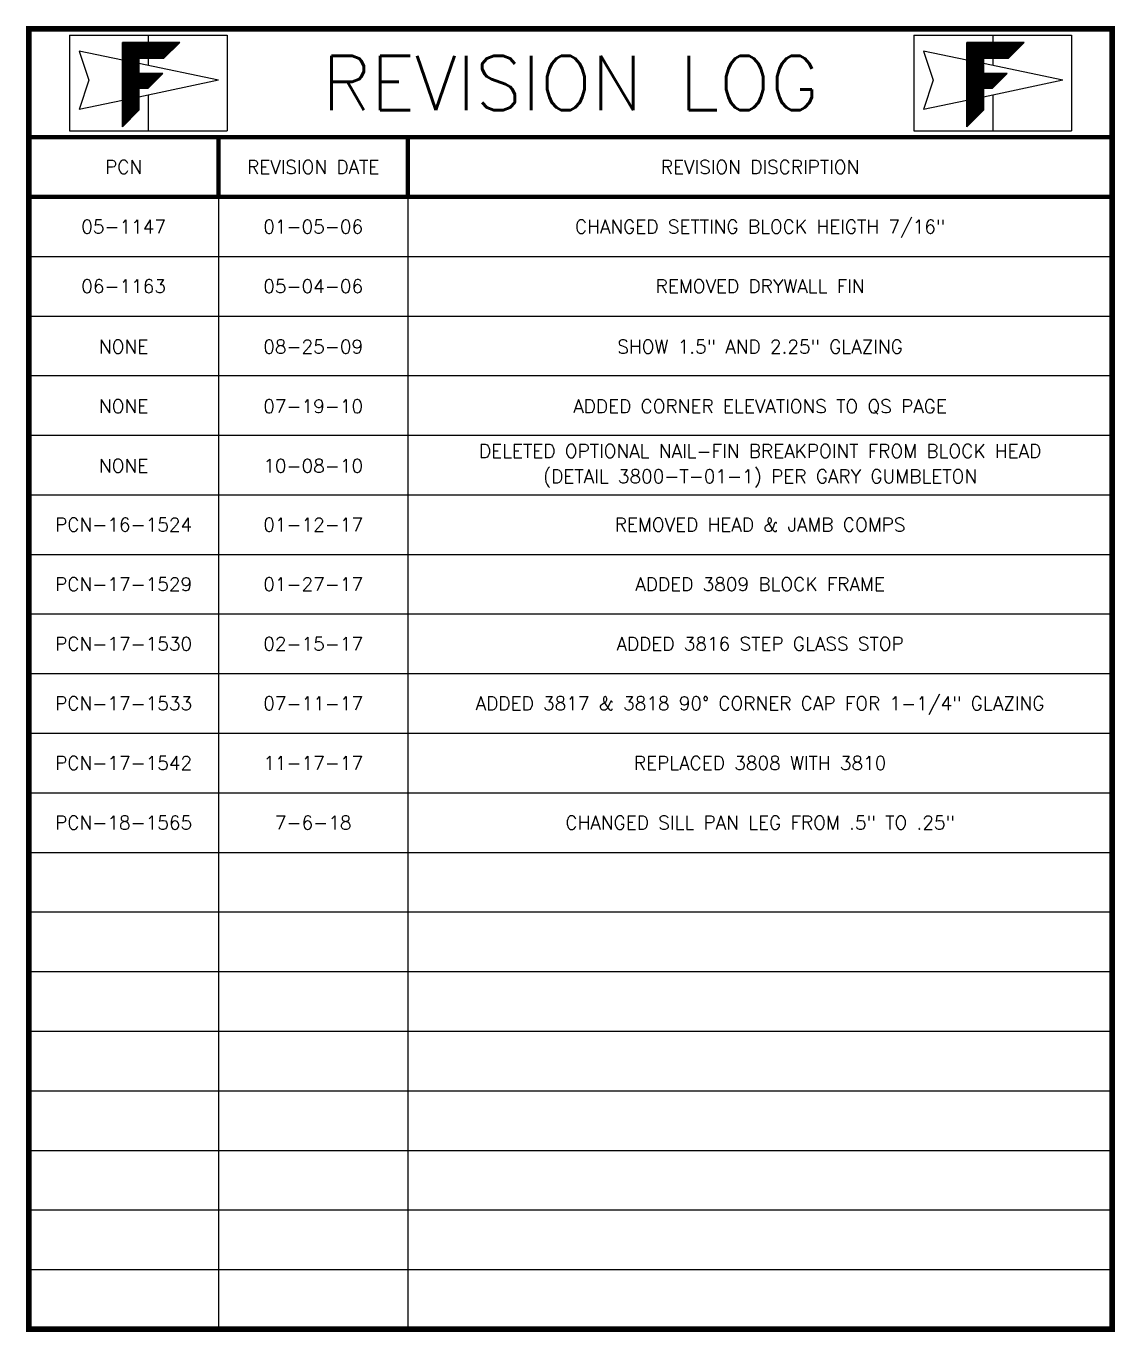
# Model space of a CAD drawing. Extents: x -23 to 190, y -172 to 85.
# Drawn here: x 24.04 to 44.14, y 4.99 to 29.09 of the extents above; entities that cross this region are included whole.
import ezdxf
from ezdxf.enums import TextEntityAlignment as Align

# ---------------------------------------------------------------- set-up
doc = ezdxf.new("R2010")
doc.units = 0
doc.header["$MEASUREMENT"] = 0
doc.layers.get('0').update_dxf_attribs({"linetype": 'CONTINUOUS'})
doc.layers.add('REVISION LOG', color=7, linetype='CONTINUOUS')
doc.styles.get("Standard").update_dxf_attribs({"font": 'simplex.shx'})

# ---------------------------------------------------------------- blocks, each defined once
blk = doc.blocks.new('*X23')
at = {"color": 0}
for p, q in [((7.2329, 10.2346), (7.4628, 10.4645)), ((7.2329, 10.2452), (7.4522, 10.4645)), ((7.2329, 10.2558), (7.4416, 10.4645)), ((7.2329, 10.2664), (7.431, 10.4645)), ((7.2329, 10.277), (7.4204, 10.4645)), ((7.2329, 10.2876), (7.4098, 10.4645)), ((7.2329, 10.2982), (7.3992, 10.4645)), ((7.2329, 10.3089), (7.3886, 10.4645)), ((7.2329, 10.3195), (7.378, 10.4645)), ((7.2329, 10.3301), (7.3674, 10.4645)), ((7.2329, 10.3407), (7.3568, 10.4645)), ((7.2329, 10.3513), (7.3462, 10.4645)), ((7.2329, 10.3619), (7.3356, 10.4645)), ((7.2329, 10.3725), (7.325, 10.4645)), ((7.2329, 10.3831), (7.3143, 10.4645)), ((7.2329, 10.3937), (7.3037, 10.4645)), ((7.2329, 10.4043), (7.2931, 10.4645)), ((7.2329, 10.4149), (7.2825, 10.4645)), ((7.2329, 10.4255), (7.2719, 10.4645)), ((7.2329, 10.4361), (7.2613, 10.4645)), ((7.2329, 10.4467), (7.2507, 10.4645)), ((7.2329, 10.4573), (7.2401, 10.4645)), ((7.3549, 10.3369), (7.2329, 10.4589)), ((7.3549, 10.3263), (7.2329, 10.4483)), ((7.3549, 10.3157), (7.2329, 10.4377)), ((7.3549, 10.3051), (7.2329, 10.4271)), ((7.3549, 10.2945), (7.2329, 10.4164)), ((7.3549, 10.3475), (7.2379, 10.4645)), ((7.3646, 10.3484), (7.2485, 10.4645)), ((7.3752, 10.3484), (7.2591, 10.4645)), ((7.3858, 10.3484), (7.2697, 10.4645)), ((7.3965, 10.3484), (7.2803, 10.4645)), ((7.4071, 10.3484), (7.2909, 10.4645)), ((7.4177, 10.3484), (7.3015, 10.4645)), ((7.4283, 10.3484), (7.3122, 10.4645)), ((7.4389, 10.3484), (7.3228, 10.4645)), ((7.4495, 10.3484), (7.3334, 10.4645)), ((7.4601, 10.3484), (7.344, 10.4645)), ((7.4707, 10.3484), (7.3546, 10.4645)), ((7.3573, 10.3484), (7.4734, 10.4645)), ((7.4813, 10.3484), (7.3652, 10.4645)), ((7.3679, 10.3484), (7.4841, 10.4645)), ((7.4919, 10.3484), (7.3758, 10.4645)), ((7.3785, 10.3484), (7.4947, 10.4645)), ((7.5025, 10.3484), (7.3864, 10.4645)), ((7.3892, 10.3484), (7.5053, 10.4645)), ((7.5131, 10.3484), (7.397, 10.4645)), ((7.3998, 10.3484), (7.5159, 10.4645)), ((7.5237, 10.3484), (7.4076, 10.4645)), ((7.4104, 10.3484), (7.5265, 10.4645)), ((7.5343, 10.3484), (7.4182, 10.4645)), ((7.421, 10.3484), (7.5371, 10.4645)), ((7.5422, 10.3511), (7.4288, 10.4645)), ((7.4316, 10.3484), (7.5477, 10.4645)), ((7.5476, 10.3564), (7.4394, 10.4645)), ((7.4422, 10.3484), (7.5583, 10.4645)), ((7.5529, 10.3617), (7.45, 10.4645)), ((7.4528, 10.3484), (7.5689, 10.4645)), ((7.5582, 10.367), (7.4606, 10.4645)), ((7.4634, 10.3484), (7.5795, 10.4645)), ((7.5635, 10.3723), (7.4713, 10.4645)), ((7.474, 10.3484), (7.5901, 10.4645)), ((7.5688, 10.3776), (7.4819, 10.4645)), ((7.4846, 10.3484), (7.6007, 10.4645)), ((7.5741, 10.3829), (7.4925, 10.4645)), ((7.4952, 10.3484), (7.6113, 10.4645)), ((7.5794, 10.3882), (7.5031, 10.4645)), ((7.5058, 10.3484), (7.6219, 10.4645)), ((7.5847, 10.3935), (7.5137, 10.4645)), ((7.5164, 10.3484), (7.6325, 10.4645)), ((7.59, 10.3988), (7.5243, 10.4645)), ((7.527, 10.3484), (7.6432, 10.4645)), ((7.5953, 10.4041), (7.5349, 10.4645)), ((7.5376, 10.3484), (7.6538, 10.4645)), ((7.6006, 10.4094), (7.5455, 10.4645)), ((7.6059, 10.4147), (7.5561, 10.4645)), ((7.6112, 10.42), (7.5667, 10.4645)), ((7.6165, 10.4253), (7.5773, 10.4645)), ((7.6218, 10.4306), (7.5879, 10.4645)), ((7.6271, 10.4359), (7.5985, 10.4645)), ((7.6324, 10.4412), (7.6091, 10.4645)), ((7.6377, 10.4465), (7.6197, 10.4645)), ((7.643, 10.4519), (7.6304, 10.4645)), ((7.6483, 10.4572), (7.641, 10.4645)), ((7.6536, 10.4625), (7.6516, 10.4645)), ((7.3549, 10.2839), (7.2329, 10.4058)), ((7.3549, 10.2733), (7.2329, 10.3952)), ((7.3549, 10.2627), (7.2329, 10.3846)), ((7.3549, 10.2521), (7.2329, 10.374)), ((7.3549, 10.2415), (7.2329, 10.3634)), ((7.4404, 10.1454), (7.2329, 10.3528)), ((7.2329, 10.224), (7.3549, 10.3459)), ((7.4351, 10.1401), (7.2329, 10.3422)), ((7.2329, 10.2134), (7.3549, 10.3353)), ((7.4298, 10.1348), (7.2329, 10.3316)), ((7.2329, 10.2028), (7.3549, 10.3247)), ((7.4245, 10.1295), (7.2329, 10.321)), ((7.2329, 10.1922), (7.3549, 10.3141)), ((7.4159, 10.1274), (7.2329, 10.3104)), ((7.2329, 10.1816), (7.3549, 10.3035)), ((7.4053, 10.1274), (7.2329, 10.2998)), ((7.2329, 10.171), (7.3549, 10.2929)), ((7.3947, 10.1274), (7.2329, 10.2892)), ((7.2329, 10.1604), (7.3549, 10.2823)), ((7.3841, 10.1274), (7.2329, 10.2786)), ((7.2329, 10.1498), (7.3549, 10.2717)), ((7.3735, 10.1274), (7.2329, 10.268)), ((7.2329, 10.1391), (7.3549, 10.2611)), ((7.3629, 10.1274), (7.2329, 10.2574)), ((7.2329, 10.1285), (7.3549, 10.2505)), ((7.3549, 10.1248), (7.2329, 10.2467)), ((7.2329, 10.1179), (7.3549, 10.2399)), ((7.3549, 10.1142), (7.2329, 10.2361)), ((7.2329, 10.0119), (7.4571, 10.236)), ((7.2329, 10.0225), (7.4465, 10.236)), ((7.2329, 10.0331), (7.4359, 10.236)), ((7.2329, 10.0437), (7.4253, 10.236)), ((7.2329, 10.0543), (7.4147, 10.236)), ((7.2329, 10.0649), (7.4041, 10.236)), ((7.2329, 10.0755), (7.3935, 10.236)), ((7.2329, 10.0861), (7.3828, 10.236)), ((7.2329, 10.0967), (7.3722, 10.236)), ((7.2329, 10.1073), (7.3616, 10.236)), ((7.3549, 10.1036), (7.2329, 10.2255)), ((7.3591, 10.1274), (7.4677, 10.236)), ((7.4457, 10.1507), (7.3603, 10.236)), ((7.3697, 10.1274), (7.4783, 10.236)), ((7.451, 10.156), (7.3709, 10.236)), ((7.3803, 10.1274), (7.4889, 10.236)), ((7.4563, 10.1613), (7.3815, 10.236)), ((7.3909, 10.1274), (7.4995, 10.236)), ((7.4616, 10.1666), (7.3921, 10.236)), ((7.4015, 10.1274), (7.5101, 10.236)), ((7.4669, 10.1719), (7.4028, 10.236)), ((7.4121, 10.1274), (7.5207, 10.236)), ((7.4722, 10.1772), (7.4134, 10.236)), ((7.4775, 10.1825), (7.424, 10.236)), ((7.4828, 10.1878), (7.4346, 10.236)), ((7.4881, 10.1931), (7.4452, 10.236)), ((7.4934, 10.1984), (7.4558, 10.236)), ((7.4987, 10.2037), (7.4664, 10.236)), ((7.504, 10.209), (7.477, 10.236)), ((7.5093, 10.2143), (7.4876, 10.236)), ((7.5146, 10.2196), (7.4982, 10.236)), ((7.5199, 10.2249), (7.5088, 10.236)), ((7.5252, 10.2302), (7.5194, 10.236)), ((7.5305, 10.2355), (7.53, 10.236)), ((7.3549, 10.093), (7.2329, 10.2149)), ((7.3549, 10.0824), (7.2329, 10.2043)), ((7.3549, 10.0718), (7.2329, 10.1937)), ((7.3549, 10.0612), (7.2329, 10.1831)), ((7.3549, 10.0506), (7.2329, 10.1725)), ((7.3549, 10.0399), (7.2329, 10.1619)), ((7.3549, 10.0293), (7.2329, 10.1513)), ((7.3549, 10.0187), (7.2329, 10.1407)), ((7.3549, 10.0081), (7.2329, 10.1301)), ((7.2329, 10.0013), (7.3549, 10.1232)), ((7.3549, 9.9975), (7.2329, 10.1195)), ((7.2329, 9.9907), (7.3549, 10.1126)), ((7.3549, 9.9869), (7.2329, 10.1089)), ((7.2329, 9.98), (7.3549, 10.102)), ((7.3549, 9.9763), (7.2329, 10.0983)), ((7.2329, 9.9694), (7.3549, 10.0914)), ((7.3549, 9.9657), (7.2329, 10.0876)), ((7.2329, 9.9588), (7.3549, 10.0808)), ((7.3501, 9.9599), (7.2329, 10.077)), ((7.2329, 9.9482), (7.3549, 10.0702)), ((7.3448, 9.9546), (7.2329, 10.0664)), ((7.2329, 9.9376), (7.3549, 10.0596)), ((7.3395, 9.9493), (7.2329, 10.0558)), ((7.2329, 9.927), (7.3549, 10.049)), ((7.3342, 9.944), (7.2329, 10.0452)), ((7.2329, 9.9164), (7.3549, 10.0383)), ((7.3289, 9.9387), (7.2329, 10.0346)), ((7.2329, 9.9058), (7.3549, 10.0277)), ((7.3236, 9.9334), (7.2329, 10.024)), ((7.2329, 9.8952), (7.3549, 10.0171)), ((7.3183, 9.9281), (7.2329, 10.0134)), ((7.2329, 9.8846), (7.3549, 10.0065)), ((7.313, 9.9228), (7.2329, 10.0028)), ((7.2329, 9.874), (7.3549, 9.9959)), ((7.3077, 9.9175), (7.2329, 9.9922)), ((7.2329, 9.8634), (7.3549, 9.9853)), ((7.3024, 9.9122), (7.2329, 9.9816)), ((7.2329, 9.8528), (7.3549, 9.9747)), ((7.2971, 9.9069), (7.2329, 9.971)), ((7.2918, 9.9015), (7.2329, 9.9604)), ((7.2865, 9.8962), (7.2329, 9.9498)), ((7.2811, 9.8909), (7.2329, 9.9392)), ((7.2758, 9.8856), (7.2329, 9.9285)), ((7.2705, 9.8803), (7.2329, 9.9179)), ((7.2652, 9.875), (7.2329, 9.9073)), ((7.2599, 9.8697), (7.2329, 9.8967)), ((7.2546, 9.8644), (7.2329, 9.8861)), ((7.2493, 9.8591), (7.2329, 9.8755)), ((7.244, 9.8538), (7.2329, 9.8649)), ((7.2387, 9.8485), (7.2329, 9.8543)), ((7.2334, 9.8432), (7.2329, 9.8437))]:
    blk.add_line(p, q, dxfattribs=at)

msp = doc.modelspace()

# ---------------------------------------------------------------- linework, layer by layer
at = {"layer": 'REVISION LOG', "color": 151}
for p, q in [((24.842, 28.929), (27.753, 28.929)), ((24.842, 28.929), (24.842, 27.158)), ((26.298, 28.929), (26.298, 28.79)), ((27.753, 28.929), (27.753, 27.158)), ((40.431, 28.929), (43.342, 28.929)), ((40.431, 28.929), (40.431, 27.158)), ((41.886, 28.929), (41.886, 28.79)), ((43.342, 28.929), (43.342, 27.158)), ((26.298, 28.5), (26.298, 28.366)), ((41.886, 28.5), (41.886, 28.366)), ((26.298, 27.821), (26.298, 27.158)), ((41.886, 27.821), (41.886, 27.158)), ((24.842, 27.158), (27.753, 27.158)), ((40.431, 27.158), (43.342, 27.158))]:
    msp.add_line(p, q, dxfattribs=at)
at = {"layer": 'REVISION LOG', "color": 1}
for p, q in [((25.82, 28.466), (25.021, 28.634)), ((25.021, 28.634), (25.201, 28.093)), ((41.409, 28.466), (40.61, 28.634)), ((40.61, 28.634), (40.79, 28.093)), ((27.594, 28.093), (26.125, 28.402)), ((43.183, 28.093), (41.714, 28.402)), ((25.201, 28.093), (25.021, 27.552)), ((27.594, 28.093), (26.125, 27.784)), ((40.79, 28.093), (40.61, 27.552)), ((43.183, 28.093), (41.714, 27.784)), ((25.82, 27.72), (25.021, 27.552)), ((41.409, 27.72), (40.61, 27.552))]:
    msp.add_line(p, q, dxfattribs=at)
at = {"layer": 'REVISION LOG'}
for p, q in [((31.092, 27.043), (31.092, 5.043)), ((27.592, 25.943), (27.592, 5.043)), ((24.092, 24.843), (44.092, 24.843)), ((24.092, 23.743), (44.092, 23.743)), ((24.092, 22.643), (44.092, 22.643)), ((24.092, 21.543), (44.092, 21.543)), ((24.092, 20.443), (44.092, 20.443)), ((24.092, 19.343), (44.092, 19.343)), ((24.092, 18.243), (44.092, 18.243)), ((24.092, 17.143), (44.092, 17.143)), ((24.092, 16.043), (44.092, 16.043)), ((24.092, 14.943), (44.092, 14.943)), ((24.092, 13.843), (44.092, 13.843)), ((24.092, 12.743), (44.092, 12.743)), ((24.092, 11.643), (44.092, 11.643)), ((24.092, 10.543), (44.092, 10.543)), ((24.092, 9.443), (44.092, 9.443)), ((24.092, 8.343), (44.092, 8.343)), ((24.092, 7.243), (44.092, 7.243)), ((24.092, 6.143), (44.092, 6.143))]:
    msp.add_line(p, q, dxfattribs=at)
at = {"layer": 'REVISION LOG', "const_width": 0.1}
msp.add_lwpolyline([(44.092, 5.043), (44.092, 29.043), (24.092, 29.043), (24.092, 5.043), (44.092, 5.043), (44.092, 5.043)], close=True, dxfattribs=at)
at = {"layer": 'REVISION LOG', "color": 151}
for points in [[(26.125, 27.54), (26.125, 27.947), (26.293, 27.947), (26.125, 27.947), (26.125, 27.54), (25.82, 27.236), (25.82, 28.79), (26.877, 28.79), (26.586, 28.5), (26.125, 28.5), (26.125, 28.219), (26.565, 28.219), (26.125, 28.219), (26.125, 28.5), (26.586, 28.5), (26.877, 28.79), (25.82, 28.79), (25.82, 27.236), (26.125, 27.54), (26.125, 27.947), (26.293, 27.947), (26.565, 28.219), (26.125, 28.219), (26.125, 28.5), (26.586, 28.5), (26.877, 28.79), (25.82, 28.79), (25.82, 27.236)], [(41.714, 27.54), (41.714, 27.947), (41.882, 27.947), (41.714, 27.947), (41.714, 27.54), (41.409, 27.236), (41.409, 28.79), (42.466, 28.79), (42.175, 28.5), (41.714, 28.5), (41.714, 28.219), (42.154, 28.219), (41.714, 28.219), (41.714, 28.5), (42.175, 28.5), (42.466, 28.79), (41.409, 28.79), (41.409, 27.236), (41.714, 27.54), (41.714, 27.947), (41.882, 27.947), (42.154, 28.219), (41.714, 28.219), (41.714, 28.5), (42.175, 28.5), (42.466, 28.79), (41.409, 28.79), (41.409, 27.236)]]:
    msp.add_lwpolyline(points, close=True, dxfattribs=at)
at = {"layer": 'REVISION LOG', "const_width": 0.08}
for points in [[(24.092, 27.043), (44.092, 27.043)], [(27.592, 27.043), (27.592, 25.943)], [(31.092, 27.043), (31.092, 25.943)], [(24.092, 25.943), (44.092, 25.943)]]:
    msp.add_lwpolyline(points, dxfattribs=at)

# ---------------------------------------------------------------- block references
at = {"layer": 'REVISION LOG', "color": 151, "xscale": 2.5, "yscale": 2.5, "zscale": 2.5}
for p in [(7.737, 2.629), (23.326, 2.629)]:
    msp.add_blockref('*X23', p, dxfattribs=at)

# ---------------------------------------------------------------- texts
at = {"layer": 'REVISION LOG'}
for s, height, p in [('REVISION LOG', 1, (34.092, 28.043)), ('PCN', 0.25, (25.842, 26.493)), ('REVISION DATE', 0.25, (29.342, 26.493)), ('REVISION DISCRIPTION', 0.25, (37.592, 26.493)), ('CHANGED SETTING BLOCK HEIGTH 7/16"', 0.25, (37.592, 25.393)), ('05-1147', 0.25, (25.842, 25.393)), ('01-05-06', 0.25, (29.342, 25.393)), ('06-1163', 0.25, (25.842, 24.293)), ('05-04-06', 0.25, (29.342, 24.293)), ('REMOVED DRYWALL FIN', 0.25, (37.592, 24.293)), ('NONE', 0.25, (25.842, 23.178)), ('08-25-09', 0.25, (29.342, 23.178)), ('SHOW 1.5" AND 2.25" GLAZING', 0.25, (37.592, 23.178)), ('NONE', 0.25, (25.842, 22.078)), ('07-19-10', 0.25, (29.342, 22.078)), ('ADDED CORNER ELEVATIONS TO QS PAGE', 0.25, (37.592, 22.078)), ('DELETED OPTIONAL NAIL-FIN BREAKPOINT FROM BLOCK HEAD', 0.25, (37.592, 21.25)), ('NONE', 0.25, (25.842, 20.978)), ('10-08-10', 0.25, (29.342, 20.978)), ('(DETAIL 3800-T-01-1) PER GARY GUMBLETON', 0.25, (37.592, 20.784)), ('PCN-16-1524', 0.25, (25.842, 19.893)), ('01-12-17', 0.25, (29.342, 19.893)), ('REMOVED HEAD & JAMB COMPS', 0.25, (37.592, 19.893)), ('PCN-17-1529', 0.25, (25.842, 18.793)), ('01-27-17', 0.25, (29.342, 18.793)), ('ADDED 3809 BLOCK FRAME', 0.25, (37.592, 18.793)), ('PCN-17-1530', 0.25, (25.842, 17.693)), ('02-15-17', 0.25, (29.342, 17.693)), ('ADDED 3816 STEP GLASS STOP', 0.25, (37.592, 17.693)), ('PCN-17-1533', 0.25, (25.842, 16.593)), ('07-11-17', 0.25, (29.342, 16.593)), ('ADDED 3817 & 3818 90%%D CORNER CAP FOR 1-1/4" GLAZING', 0.25, (37.592, 16.593)), ('PCN-17-1542', 0.25, (25.842, 15.493)), ('11-17-17', 0.25, (29.342, 15.493)), ('REPLACED 3808 WITH 3810', 0.25, (37.592, 15.493)), ('PCN-18-1565', 0.25, (25.842, 14.393)), ('7-6-18', 0.25, (29.342, 14.393)), ('CHANGED SILL PAN LEG FROM .5" TO .25"', 0.25, (37.592, 14.393))]:
    msp.add_text(s, height=height, dxfattribs=at).set_placement(p, align=Align.MIDDLE_CENTER)

doc.saveas('drawing.dxf')
